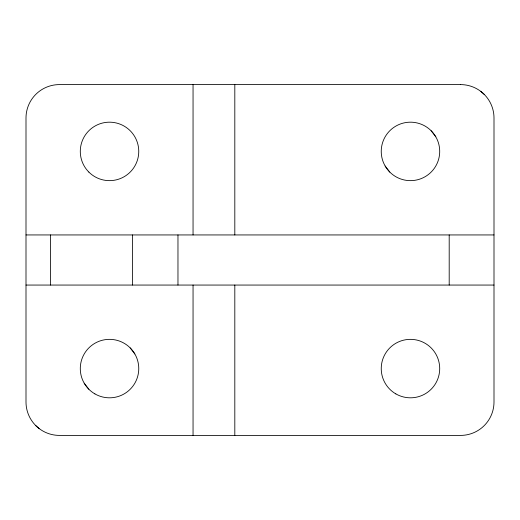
<?xml version="1.0" encoding="UTF-8"?>
<svg xmlns="http://www.w3.org/2000/svg" width="520" height="520" viewBox="0 0 520 520"><rect width="100%" height="100%" fill="white"/><g stroke="black" fill="none" stroke-linecap="round" stroke-linejoin="round"><path stroke-width="0.78" d="M26 234.942L494 234.942M26 285.058L494 285.058M480.928 91.501L484.218 94.38M35.782 425.62L39.072 428.5M431.145 130.748L435.793 136.799M385.157 166.036L389.805 172.088A29.237 29.237 0 0 0 438.711 158.984A29.237 29.237 0 0 0 402.909 123.175A29.237 29.237 0 0 0 389.805 172.088M130.195 347.913L134.843 353.964M84.208 383.201L88.855 389.253M449.196 234.942L449.196 285.058M234.812 84.598L234.812 234.942M234.812 285.058L234.812 435.403M193.05 84.598L193.05 234.942M193.05 285.058L193.05 435.403M177.97 234.942L177.97 285.058M132.405 234.942L132.405 285.058M50.434 234.942L50.434 285.058M460.59 84.598L59.41 84.598A33.41 33.41 0 0 0 26 118.008L26 401.993A33.41 33.41 0 0 0 59.41 435.403L460.59 435.403A33.41 33.41 0 0 0 494 401.993L494 118.008A33.41 33.41 0 0 0 460.59 84.598M88.855 172.088A29.237 29.237 0 0 0 137.761 158.984A29.237 29.237 0 0 0 101.959 123.175A29.237 29.237 0 0 0 88.855 172.088M395.856 393.9A29.237 29.237 0 0 0 439.706 368.582A29.237 29.237 0 0 0 395.856 343.265A29.237 29.237 0 0 0 395.856 393.9M94.906 393.9A29.237 29.237 0 0 0 138.762 368.582A29.237 29.237 0 0 0 94.906 343.265A29.237 29.237 0 0 0 94.906 393.9"/></g></svg>
